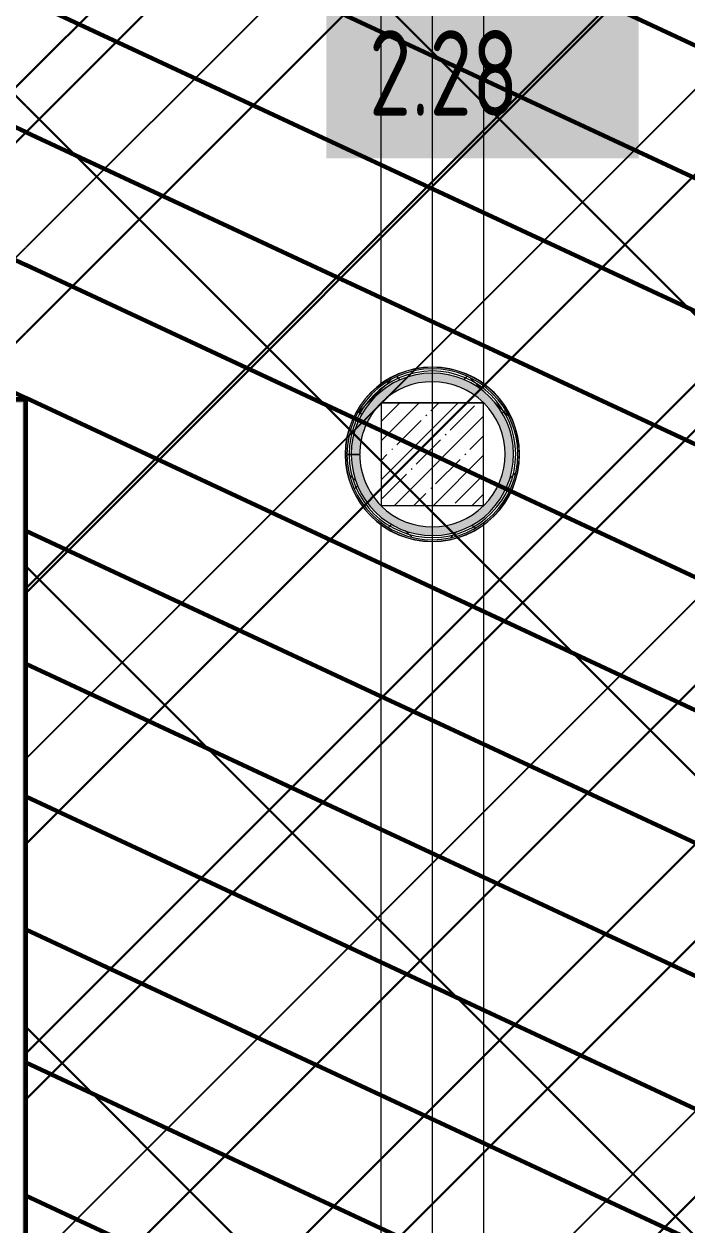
# Model space of a CAD drawing. Header units: millimetres. Extents: x -164500 to 426394, y -23753 to 102118.
# Drawn here: x 179692 to 183572, y 3090 to 10117 of the extents above; entities that cross this region are included whole.
import ezdxf

# ---------------------------------------------------------------- set-up
doc = ezdxf.new("R2010")
doc.units = ezdxf.units.MM
doc.linetypes.add('Осевая', pattern=[6350, 1270, -952.5, 3175, -952.5])
for name, color, linetype, lineweight in [('0) шлифовка', 5, 'Continuous', 60), ('1.4) Плинтус ПЛ-4', 6, 'Continuous', 60), ('5.3) Л-7 Линолеум 4 вып', 230, 'Continuous', 30), ('7.5) НЗ Линолеум Темпо ПЛЮС', 134, 'Continuous', 30), ('A-FLOR', 7, 'Continuous', 9), ('A-WALL', 7, 'Continuous', 5), ('I-WALL', 7, 'Continuous', 5), ('S-COLS', 7, 'Continuous', 9), ('S-COLS-1', 7, 'Continuous', 5), ('Оси', 7, 'Continuous', 9), ('Оси-2', 7, 'Осевая', 9)]:
    doc.layers.add(name, color=color, linetype=linetype, lineweight=lineweight)
doc.layers.add('2) защита вин плитк', color=6, linetype='Continuous')
doc.layers.add('3.2.3) П-13.2', color=6, linetype='Continuous')
doc.layers.add('A-WALL-1', color=9, linetype='Continuous', lineweight=5, true_color=0x808080)
doc.layers.add('A-WALL-FNSH-1', color=9, linetype='Continuous', lineweight=5, true_color=0x808080)
doc.styles.add('СПДС', font='ГОСТ тип А.ttf', dxfattribs={"width": 0.9})
pattern_1 = [(155, (169003.1, 23029.06), (-297.882, -638.811), [])]
pattern_2 = [(45, (148772.12, -0.94), (-212.132, 212.132), []), (135, (148772.12, -0.94), (-212.132, -212.132), [])]
pattern_3 = [(0, (148772.123, -0.94), (243.84, 60.96), [20.117, -162.763, 20.117, -162.763, -975.36]), (0, (148772.123, -0.94), (243.84, 60.96), [-365.76, 20.117, -345.643, 20.117, -162.763, -426.72]), (0, (148772.123, -0.94), (243.84, 60.96), [-914.4, 20.117, -101.803, 20.117, -284.683]), (120, (148863.563, 29.54), (-174.71291, 180.69163), [20.117, -162.763, 20.117, -162.763, -975.36]), (120, (148863.563, 29.54), (-174.71291, 180.69163), [-365.76, 20.117, -345.643, 20.117, -162.763, -426.72]), (120, (148863.563, 29.54), (-174.71291, 180.69163), [-914.4, 20.117, -101.803, 20.117, -284.683]), (240, (148894.043, 151.46), (-69.12709, -241.65163), [20.117, -162.763, 20.117, -162.763, -975.36]), (240, (148894.043, 151.46), (-69.12709, -241.65163), [-365.76, 20.117, -345.643, 20.117, -162.763, -426.72]), (240, (148894.043, 151.46), (-69.12709, -241.65163), [-914.4, 20.117, -101.803, 20.117, -284.683])]
pattern_4 = [(45, (169003.1, 23029), (-1347.04, 1347.04), [])]
pattern_5 = [(45, (169003.1, 23029), (-1495.21, 1495.21), []), (45, (170000, 23029), (-1495.21, 1495.21), [])]
pattern_6 = [(45, (169003.1, 23029), (-1347.04, 1347.04), []), (135, (169003.1, 23029), (-1347.04, -1347.04), [])]
pattern_7 = [(45, (169003.1, 23029.1), (-747.606, 747.606), [])]

# ---------------------------------------------------------------- blocks, each defined once
blk = doc.blocks.new('BSC_Колонна _Прямоугольная - 600х600-V312-Объем проектирования 2 этажа')
at = {"layer": 'S-COLS-1'}
h = blk.add_hatch(dxfattribs=at)
h.set_pattern_fill('FP_65', color=256, style=0, pattern_type=2)
h.set_pattern_definition([(45, (-33310, -7600), (-114.04925, 114.04925), []), (45, (-33195.95, -7600), (-114.04925, 114.04925), [201.613, -40.323, 6.706, -33.617])])
h.paths.add_polyline_path([(-300, -300), (300, -300), (300, 300), (-300, 300), (-300, 173.2)])
for p, q in [((300, 300), (-300, 300)), ((-300, 300), (-300, -300)), ((300, -300), (300, 300)), ((-300, -300), (300, -300))]:
    blk.add_line(p, q, dxfattribs=at)

msp = doc.modelspace()

# ---------------------------------------------------------------- hatches: boundary and pattern name
at = {"layer": '0) шлифовка', "true_color": 0x2776bb}
h = msp.add_hatch(dxfattribs=at)
h.set_pattern_fill('ANSI31', color=152, scale=222, angle=110)
h.set_pattern_definition(pattern_1)
h.paths.add_polyline_path([(187042.123, 22926.529), (179707.482, 22964.583), (179703.123, 521), (187042.123, 418.471), (187042.123, 5248.059), (185961.123, 5248.059), (185961.123, 7921), (187042.123, 7921)])
h.paths.add_polyline_path([(183003.123, 13758.059), (179703.262, 13758.059), (179703.123, 22964.643), (183003.123, 22964.643)])
h = msp.add_hatch(dxfattribs=at)
h.set_pattern_fill('ANSI31', color=152, scale=222, angle=110)
h.set_pattern_definition(pattern_1)
h.paths.add_polyline_path([(179703.123, 13759), (169003.123, 13759), (169003.123, 7920.059), (179703.123, 7920.059)])
at = {"layer": '2) защита вин плитк'}
h = msp.add_hatch(dxfattribs=at)
h.set_pattern_fill('ANSI31', color=256, scale=600)
h.set_pattern_definition(pattern_4)
h.paths.add_polyline_path([(187042.123, 22926.529), (179707.482, 22964.583), (179703.123, 521), (187042.123, 418.471), (187042.123, 5248.059), (185961.123, 5248.059), (185961.123, 7921), (187042.123, 7921)])
h.paths.add_polyline_path([(183003.123, 13758.059), (179703.262, 13758.059), (179703.123, 22964.643), (183003.123, 22964.643)])
h = msp.add_hatch(dxfattribs=at)
h.set_pattern_fill('ANSI31', color=256, scale=600)
h.set_pattern_definition(pattern_4)
h.paths.add_polyline_path([(179703.123, 13759), (169003.123, 13759), (169003.123, 7920.059), (179703.123, 7920.059)])
at = {"layer": '3.2.3) П-13.2'}
h = msp.add_hatch(dxfattribs=at)
h.set_pattern_fill('ANSI32', color=256, scale=222)
h.set_pattern_definition(pattern_5)
h.paths.add_polyline_path([(187042.123, 22926.529), (179707.482, 22964.583), (179703.123, 521), (187042.123, 418.471), (187042.123, 5248.059), (185961.123, 5248.059), (185961.123, 7921), (187042.123, 7921)])
h.paths.add_polyline_path([(183003.123, 13758.059), (179703.262, 13758.059), (179703.123, 22964.643), (183003.123, 22964.643)])
h = msp.add_hatch(dxfattribs=at)
h.set_pattern_fill('ANSI32', color=256, scale=222)
h.set_pattern_definition(pattern_5)
h.paths.add_polyline_path([(179703.123, 13759), (169003.123, 13759), (169003.123, 7920.059), (179703.123, 7920.059)])
at = {"layer": '5.3) Л-7 Линолеум 4 вып'}
h = msp.add_hatch(dxfattribs=at)
h.set_pattern_fill('ANSI37', color=256, scale=600)
h.set_pattern_definition(pattern_6)
h.paths.add_polyline_path([(187042.123, 22926.529), (179707.482, 22964.583), (179703.123, 521), (187042.123, 418.471), (187042.123, 5248.059), (185961.123, 5248.059), (185961.123, 7921), (187042.123, 7921)])
h.paths.add_polyline_path([(183003.123, 13758.059), (179703.262, 13758.059), (179703.123, 22964.643), (183003.123, 22964.643)])
h = msp.add_hatch(dxfattribs=at)
h.set_pattern_fill('ANSI37', color=256, scale=600)
h.set_pattern_definition(pattern_6)
h.paths.add_polyline_path([(179703.123, 13759), (169003.123, 13759), (169003.123, 7920.059), (179703.123, 7920.059)])
at = {"layer": '7.5) НЗ Линолеум Темпо ПЛЮС'}
h = msp.add_hatch(dxfattribs=at)
h.set_pattern_fill('ANSI31', color=256, scale=333)
h.set_pattern_definition(pattern_7)
h.paths.add_polyline_path([(187042.123, 22926.529), (179707.482, 22964.583), (179703.123, 521), (187042.123, 418.471), (187042.123, 5248.059), (185961.123, 5248.059), (185961.123, 7921), (187042.123, 7921)])
h.paths.add_polyline_path([(183003.123, 13758.059), (179703.262, 13758.059), (179703.123, 22964.643), (183003.123, 22964.643)])
h.paths.add_polyline_path([(187047.427, 15005.992), (185437.427, 15005.992), (185437.427, 10235.992), (187047.427, 10235.992)])
h = msp.add_hatch(dxfattribs=at)
h.set_pattern_fill('ANSI31', color=256, scale=333)
h.set_pattern_definition(pattern_7)
h.paths.add_polyline_path([(179703.123, 13759), (169003.123, 13759), (169003.123, 7920.059), (179703.123, 7920.059)])
at = {"layer": 'I-WALL'}
for points in [[(181571.859, 7599.059), (181572.859, 7599.059), (181579.129, 7678.725), (181600.919, 7763.998), (181631.502, 7835.378), (181675.168, 7904.306), (181729.405, 7965.47), (181787.711, 8014.08), (181854.46, 8054.281), (181926.799, 8083.889), (182002.953, 8102.092), (182082.123, 8108.323), (182176.009, 8098.639), (182249.388, 8079.3), (182324.665, 8045.866), (182389.276, 8004.387), (182445.954, 7954.799), (182494.936, 7897.076), (182536.772, 7828.109), (182567.874, 7750.548), (182586.105, 7666.175), (182586.008, 7679.287), (182567.413, 7756.739), (182529.896, 7841.934), (182491.353, 7903.179), (182433.51, 7967.919), (182371.438, 8018.373), (182309.852, 8055.334), (182239.495, 8084.423), (182159.176, 8103.259), (182081.051, 8109.238), (181991.814, 8100.523), (181923.02, 8083.759), (181850.468, 8053.707), (181782.123, 8011.806), (181713.116, 7950.273), (181664.772, 7891.577), (181622.84, 7819.525), (181596.833, 7756.739), (181578.141, 7678.881)], [(182104.276, 7124.575), (182180, 7134.252), (182253.195, 7155.934), (182321.972, 7189.061), (182384.553, 7232.778), (182439.324, 7285.956), (182491.353, 7359.728), (182520.009, 7414.991), (182543.841, 7487.515), (182555.738, 7564.881), (182555.419, 7639.258), (182542.867, 7714.558), (182518.414, 7786.875), (182482.693, 7854.341), (182436.625, 7915.213), (182375.6, 7971.897), (182318.446, 8011.098), (182249.388, 8043.634), (182176.009, 8064.688), (182100.206, 8073.714), (182023.935, 8070.481), (181949.168, 8055.071), (181877.834, 8027.884), (181811.777, 7989.62), (181752.703, 7941.268), (181702.137, 7884.077), (181661.386, 7819.525), (181631.502, 7749.278), (181613.258, 7675.151), (181607.141, 7599.059), (181657.139, 7599.242), (181663.851, 7673.212), (181682.562, 7743.177), (181710.948, 7806.071), (181752.703, 7867.305), (181811.777, 7925.785), (181858.79, 7960.648), (181923.02, 7993.154), (181991.814, 8014.353), (182063.2, 8023.637), (182135.129, 8020.74), (182205.536, 8005.745), (182272.404, 7979.083), (182333.812, 7941.517), (182387.999, 7894.127), (182436.625, 7832.565), (182469.925, 7772.249), (182493.902, 7702.547), (182505.438, 7636.868), (182505.438, 7563.031), (182491.353, 7486.551), (182468.744, 7423.172), (182435.449, 7362.868), (182382.015, 7299.059), (182336.74, 7258.771), (182275.656, 7220.68), (182209.02, 7193.445), (182129.986, 7177.419), (182066.842, 7174.333), (181995.38, 7183.005), (181926.406, 7203.613), (181861.899, 7235.567), (181803.711, 7277.949), (181753.51, 7329.543), (181710.948, 7392.746), (181681.335, 7458.788), (181663.22, 7530.474), (181657.139, 7595.413), (181607.141, 7594.985), (181613.928, 7518.948), (181632.807, 7444.98), (181663.293, 7374.992), (181712.737, 7301.741), (181755.65, 7254.037), (181815.137, 7206.193), (181881.519, 7168.497), (181953.084, 7141.922), (182027.981, 7127.154), (182066.842, 7125.841)], [(182082.123, 7088.795), (182161.946, 7095.077), (182253.195, 7119.315), (182321.972, 7149.431), (182392.512, 7195.182), (182448.724, 7245.025), (182495.466, 7299.999), (182536.772, 7367.404), (182568.714, 7446.795), (182586.407, 7523.066), (182585.118, 7519.392), (182566.462, 7441.687), (182535.881, 7367.858), (182484.868, 7288.88), (182434.996, 7232.778), (182371.714, 7181.082), (182310.842, 7144.273), (182239.495, 7114.72), (182161.79, 7096.064), (182072.564, 7090.547), (181995.38, 7097.764), (181924.443, 7114.848), (181840.055, 7151.96), (181772.483, 7195.855), (181716.893, 7244.957), (181663.293, 7310.862), (181627.475, 7370.009), (181596.833, 7445.649), (181578.141, 7531.942), (181578.141, 7519.236), (181600.919, 7431.514), (181632.807, 7358.701), (181669.311, 7299.133), (181732.04, 7229.085), (181791.188, 7180.737), (181858.286, 7141.172), (181930.881, 7112.223), (182007.19, 7094.692), (182071.223, 7089.652)]]:
    msp.add_hatch(color=256, dxfattribs=at).paths.add_polyline_path(points)
h = msp.add_hatch(dxfattribs=at)
h.set_pattern_fill('FP_192', color=256, style=0, pattern_type=2)
h.set_pattern_definition(pattern_2)
h.paths.add_polyline_path([(182085.34, 7099.069), (182163.811, 7105.809), (182253.195, 7130.241), (182321.972, 7161.256), (182384.553, 7201.624), (182443.353, 7254.253), (182495.466, 7319.345), (182531.533, 7381.097), (182558.375, 7446.795), (182576.315, 7523.066), (182582.119, 7601.203), (182575.645, 7679.287), (182554.992, 7760.322), (182525.06, 7830.487), (182481.562, 7899.059), (182427.741, 7959.516), (182363.272, 8011.466), (182307.876, 8045.193), (182227.162, 8076.941), (182159.176, 8093.086), (182081.051, 8099.057), (181991.814, 8090.055), (181923.02, 8072.748), (181849.153, 8040.958), (181782.123, 7998.405), (181718.844, 7941.268), (181669.716, 7880.104), (181631.502, 7813.746), (181605.549, 7749.278), (181588.104, 7675.151), (181582.123, 7599.059), (181594.623, 7599.059), (181600.919, 7677.153), (181624.906, 7765.601), (181653.572, 7830.487), (181698.752, 7899.059), (181754.895, 7959.163), (181811.777, 8004.019), (181882.068, 8042.831), (181949.168, 8067.793), (182023.935, 8082.952), (182100.682, 8086.205), (182189.727, 8073.714), (182259.704, 8052.547), (182333.812, 8015.668), (182399.447, 7967.919), (182452.25, 7915.213), (182496.791, 7854.341), (182531.567, 7786.875), (182557.052, 7705.241), (182567.889, 7636.868), (182566.462, 7550.897), (182555.419, 7482.839), (182528.741, 7404.763), (182488.139, 7330.737), (182439.324, 7268.59), (182381.461, 7215.42), (182318.709, 7173.66), (182253.195, 7142.939), (182180, 7121.691), (182104.276, 7112.109), (182026.556, 7114.736), (181943.185, 7132.307), (181870.907, 7160.195), (181803.711, 7199.393), (181738.891, 7254.037), (181689.78, 7310.792), (181649.702, 7374.992), (181619.948, 7444.98), (181600.919, 7524.542), (181594.623, 7594.877), (181582.142, 7594.77), (181589.324, 7515.214), (181613.258, 7427.963), (181641.061, 7364.325), (181684.621, 7296.604), (181739.044, 7236.29), (181803.724, 7184.859), (181861.899, 7150.493), (181932.646, 7122.07), (182007.19, 7104.705), (182066.842, 7100.403)])
h = msp.add_hatch(dxfattribs=at)
h.set_pattern_fill('FP_192', color=256, style=0, pattern_type=2)
h.set_pattern_definition(pattern_2)
h.paths.add_polyline_path([(182104.859, 7112.089), (182191.202, 7124.575), (182263.587, 7147.11), (182336.74, 7184.179), (182402.44, 7232.778), (182454.849, 7285.956), (182498.903, 7347.221), (182535.881, 7423.38), (182555.991, 7484.579), (182568.206, 7562.92), (182566.462, 7648.787), (182554.992, 7717.598), (182529.896, 7791.818), (182491.353, 7863.544), (182436.625, 7932.436), (182379.961, 7984.015), (182313.551, 8027.177), (182249.388, 8056.597), (182176.009, 8077.235), (182100.206, 8086.185), (182014.843, 8081.329), (181939.187, 8064.601), (181867.151, 8036.094), (181800.967, 7996.873), (181736.072, 7941.268), (181687.403, 7884.077), (181647.846, 7819.525), (181618.671, 7749.278), (181600.758, 7675.151), (181596.833, 7599.059), (181607.141, 7599.275), (181613.928, 7677.872), (181633.184, 7753.231), (181668.306, 7830.487), (181710.948, 7894.043), (181763.705, 7950.273), (181823.28, 7996.283), (181877.834, 8027.884), (181962.763, 8057.873), (182023.935, 8070.481), (182100.682, 8073.658), (182178.48, 8063.979), (182253.79, 8041.56), (182324.665, 8006.832), (182390.205, 7959.516), (182442.581, 7907.343), (182482.693, 7854.341), (182522.243, 7775.552), (182543.841, 7708.717), (182555.429, 7636.868), (182555.419, 7560.846), (182542.867, 7484.552), (182520.009, 7414.991), (182484.868, 7347.221), (182435.449, 7282.194), (182375.731, 7226.616), (182314.914, 7185.662), (182241.311, 7152.414), (182180, 7134.252), (182104.276, 7124.575), (182014.095, 7129.892), (181949.688, 7143.183), (181876.24, 7171.495), (181808.111, 7211.844), (181747.059, 7263.587), (181704.596, 7310.792), (181663.293, 7374.992), (181631.502, 7450.093), (181613.258, 7526.453), (181606.795, 7594.982), (181594.641, 7594.877), (181601.607, 7516.84), (181622.347, 7437.795), (181655.34, 7364.325), (181702.855, 7294.097), (181757.835, 7236.29), (181815.137, 7191.865), (181881.519, 7155.206), (181963.573, 7127.154), (182027.981, 7114.688), (182104.276, 7112.109)])
h = msp.add_hatch(dxfattribs=at)
h.set_pattern_fill('FP_191', color=256, style=0, pattern_type=2)
h.set_pattern_definition(pattern_3)
h.paths.add_polyline_path([(176691.481, 7899.059), (179702.123, 7899.059), (179702.123, 7919.059), (176232.123, 7919.059), (176232.123, 7907.059), (176262.123, 7905.059), (176262.123, 7899.059), (176686.864, 7899.059)])
h.paths.add_polyline_path([(169732.123, 7899.059), (171702.123, 7899.059), (171702.123, 7919.059), (168982.123, 7919.059), (168982.123, 7899.059), (169652.123, 7899.059)])
h.paths.add_polyline_path([(173802.123, 7899.059), (175102.123, 7899.059), (175102.123, 7907.059), (175132.123, 7909.059), (175132.123, 7919.059), (173142.123, 7919.059), (173142.123, 7899.059), (173602.123, 7899.059)])
h = msp.add_hatch(dxfattribs=at)
h.set_pattern_fill('FP_191', color=256, style=0, pattern_type=2)
h.set_pattern_definition(pattern_3)
h.paths.add_polyline_path([(179682.123, 99.059), (179702.123, 99.059), (179702.123, 7899.059), (179682.123, 7899.059), (179682.123, 119.059)])

# ---------------------------------------------------------------- linework, layer by layer
at = {"layer": '1.4) Плинтус ПЛ-4'}
for p, q in [((179703.123, 7920.059), (176232.123, 7920.059)), ((179703.123, 140.059), (179703.123, 7920.059))]:
    msp.add_line(p, q, dxfattribs=at)
at = {"layer": 'A-FLOR'}
for p, q in [((181782.123, 8012.747), (181782.123, 13760)), ((181782.123, 8011.806), (181782.123, 13759.059)), ((182382.123, 13760), (182382.123, 8012.747)), ((182382.123, 13759.059), (182382.123, 8011.806)), ((181782.123, 7999.347), (181782.123, 8011.438)), ((181782.123, 7998.405), (181782.123, 8010.496)), ((182382.123, 8011.438), (182382.123, 7999.174)), ((182382.123, 8010.496), (182382.123, 7998.232)), ((182382.123, 7900), (181783.072, 7900)), ((182382.123, 7899.059), (181783.072, 7899.059)), ((181783.171, 7300), (182382.015, 7300)), ((181783.171, 7299.059), (182382.015, 7299.059)), ((181782.123, 7188.562), (181782.123, 7200.986)), ((181782.123, 7187.621), (181782.123, 7200.045)), ((181782.123, 520), (181782.123, 7187.253)), ((181782.123, 519.059), (181782.123, 7186.311)), ((182382.123, 7200.467), (182382.123, 7188.562)), ((182382.123, 7199.525), (182382.123, 7187.621)), ((182382.123, 7187.253), (182382.123, 520)), ((182382.123, 7186.311), (182382.123, 519.059))]:
    msp.add_line(p, q, dxfattribs=at)
at = {"layer": 'A-WALL'}
for radius in [487.5, 475]:
    msp.add_arc((182082.123, 7599.059), radius, 180.4914167, 180, dxfattribs=at)
at = {"layer": 'A-WALL-1'}
for p, q in [((179702.123, 7919.059), (176232.123, 7919.059)), ((181582.123, 7599.059), (181657.123, 7599.059)), ((181657.139, 7595.413), (181582.142, 7594.77))]:
    msp.add_line(p, q, dxfattribs=at)
for radius, start, end in [(500, 180.4914167, 180), (425, 225.0982084, 134.9122605), (425, 135.0975648, 180), (425, 180.4914167, 224.8953492)]:
    msp.add_arc((182082.123, 7599.059), radius, start, end, dxfattribs=at)
at = {"layer": 'A-WALL-FNSH-1'}
msp.add_line((179702.123, 7919.059), (179702.123, 139.059), dxfattribs=at)
for radius, start, end in [(510.264, 0, 180), (509.264, 0, 180), (510.264, 180, 360), (509.264, 180, 0)]:
    msp.add_arc((182082.123, 7599.059), radius, start, end, dxfattribs=at)
at = {"layer": 'I-WALL'}
for p, q in [((179704.123, 3107.324), (179703.123, 3107.324)), ((179703.123, 3104.175), (179704.123, 3104.175)), ((179704.123, 3104.175), (179704.123, 3086.793))]:
    msp.add_line(p, q, dxfattribs=at)
at = {"layer": 'Оси'}
msp.add_lwpolyline([(182082.123, -1907.2), (182082.123, 3092.8), (182082.123, 22397.13), (182082.123, 27397.13)], dxfattribs=at)
at = {"layer": 'Оси-2'}
msp.add_line((182082.123, 3093.741), (182082.123, 22398.071), dxfattribs=at)

# ---------------------------------------------------------------- block references
at = {"layer": 'S-COLS'}
msp.add_blockref('BSC_Колонна _Прямоугольная - 600х600-V312-Объем проектирования 2 этажа', (182082.123, 7599.059), dxfattribs=at)

# ---------------------------------------------------------------- texts
at = {"insert": (181711.149, 10080.124), "char_height": 500, "width": 1327.5945, "attachment_point": 1, "style": 'СПДС', "bg_fill": 1, "box_fill_scale": 1.5, "bg_fill_color": 7, "bg_fill_true_color": 16777215, "bg_fill_transparency": 0}
msp.add_mtext('2.28', dxfattribs=at)

doc.saveas('drawing.dxf')
